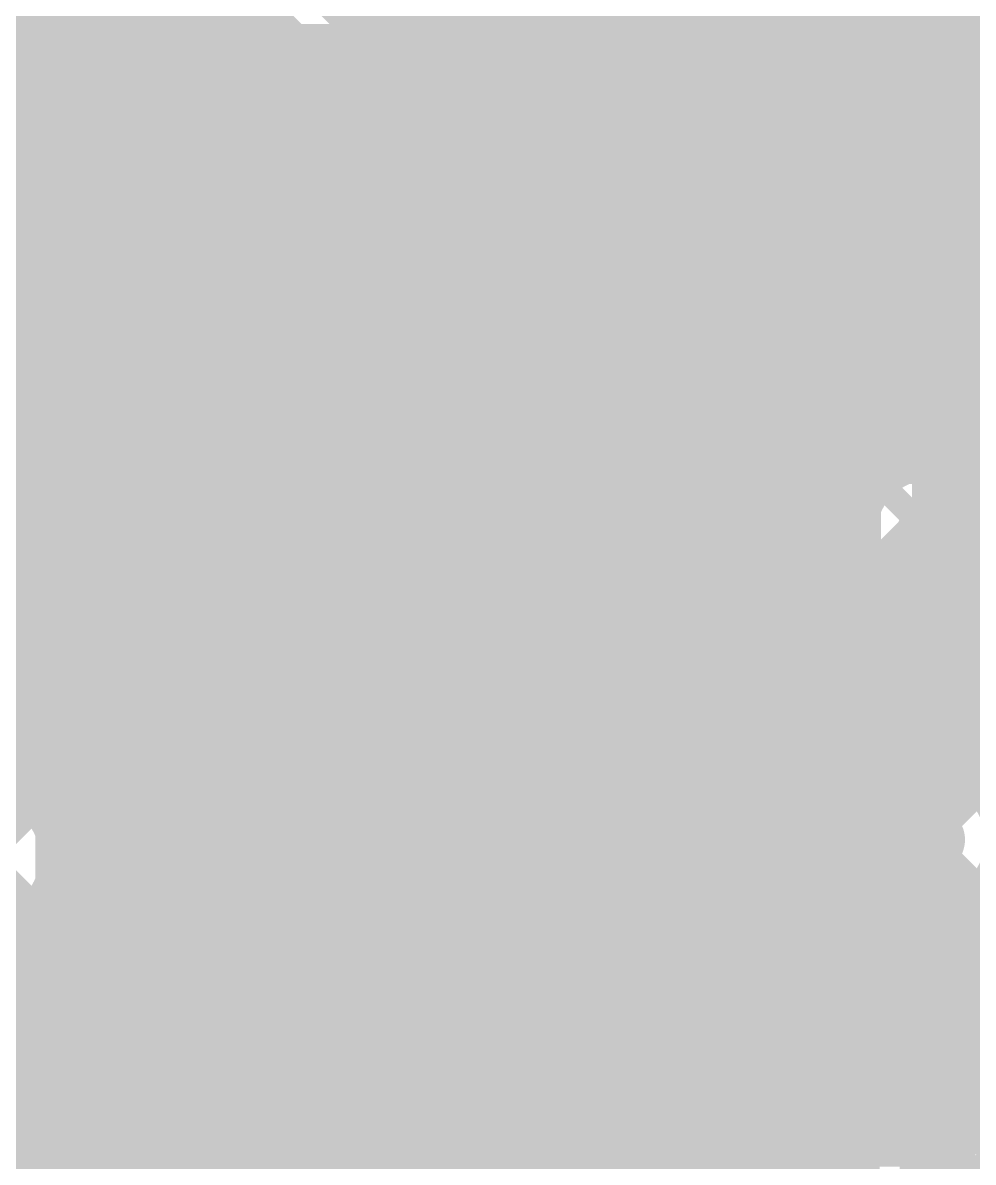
# Model space of a CAD drawing. Extents: x -1 to 119, y -42 to 51.
# Drawn here: x 76.58 to 86.29, y 11.36 to 23 of the extents above; entities that cross this region are included whole.
import ezdxf

# ---------------------------------------------------------------- set-up
doc = ezdxf.new("R2010")
doc.units = 0
doc.header["$MEASUREMENT"] = 0
doc.layers.get('0').update_dxf_attribs({"linetype": 'CONTINUOUS'})
for name, color, linetype in [('22-304-0_BOT', 7, 'CONTINUOUS'), ('22-304-0_DRD', 7, 'CONTINUOUS'), ('22-304-0_GND', 6, 'CONTINUOUS'), ('22-304-0_IN1', 4, 'CONTINUOUS'), ('22-304-0_SMB', 3, 'CONTINUOUS'), ('22-304-0_SMT', 5, 'CONTINUOUS'), ('22-304-0_SPT', 10, 'CONTINUOUS'), ('22-304-0_SST', 14, 'CONTINUOUS'), ('22-304-0_TOP', 9, 'CONTINUOUS'), ('THRUHOLE_TAP', 11, 'CONTINUOUS')]:
    doc.layers.add(name, color=color, linetype=linetype)

# ---------------------------------------------------------------- blocks, each defined once
blk = doc.blocks.new('ROUND_53')
at = {"const_width": 0.35052}
blk.add_lwpolyline([(-0.17526, 0, 1), (0.17526, 0, 1)], format="xyb", close=True, dxfattribs=at)
blk = doc.blocks.new('ROUND_60')
at = {"const_width": 0.35052}
blk.add_lwpolyline([(-0.17526, 0, 1), (0.17526, 0, 1)], format="xyb", close=True, dxfattribs=at)
blk = doc.blocks.new('ROUND_64')
at = {"const_width": 0.35052}
blk.add_lwpolyline([(-0.17526, 0, 1), (0.17526, 0, 1)], format="xyb", close=True, dxfattribs=at)
blk = doc.blocks.new('RECTANGLE_2')
blk.add_solid([(0.4826, 0.4064), (0.4826, -0.4064), (-0.4826, 0.4064), (-0.4826, -0.4064)])
blk = doc.blocks.new('RECTANGLE_3')
blk.add_solid([(0.63627, 0.51308), (0.63627, -0.51308), (-0.63627, 0.51308), (-0.63627, -0.51308)])
blk = doc.blocks.new('RECTANGLE_7')
blk.add_solid([(1.12522, 1.14935), (1.12522, -1.14935), (-1.12522, 1.14935), (-1.12522, -1.14935)])
blk = doc.blocks.new('RECTANGLE_9')
blk.add_solid([(0.6477, 1.30048), (0.6477, -1.30048), (-0.6477, 1.30048), (-0.6477, -1.30048)])
blk = doc.blocks.new('RECTANGLE_15')
blk.add_solid([(0.6985, 0.4445), (0.6985, -0.4445), (-0.6985, 0.4445), (-0.6985, -0.4445)])
blk = doc.blocks.new('OBLONG_36')
at = {"const_width": 0.65024}
blk.add_lwpolyline([(0, 0.50038), (0, -0.50038)], dxfattribs=at)
at = {"const_width": 0.32512}
for points in [[(-0.16256, 0.50038, 1), (0.16256, 0.50038, 1)], [(-0.16256, -0.50038, 1), (0.16256, -0.50038, 1)]]:
    blk.add_lwpolyline(points, format="xyb", close=True, dxfattribs=at)
blk = doc.blocks.new('RECTANGLE_50')
blk.add_solid([(0.3175, 0.4445), (0.3175, -0.4445), (-0.3175, 0.4445), (-0.3175, -0.4445)])
blk = doc.blocks.new('ROUND_87')
at = {"const_width": 0.10033}
blk.add_lwpolyline([(-0.050164, 0, 1), (0.050164, 0, 1)], format="xyb", close=True, dxfattribs=at)

msp = doc.modelspace()

# ---------------------------------------------------------------- linework, layer by layer
at = {"layer": '22-304-0_BOT'}
for points, const_width in [([(80.1116, 33.27146), (80.1116, 22.76856)], 0.254), ([(80.3402, 33.04286), (80.3402, 22.53996)], 0.254), ([(80.5688, 32.81426), (80.5688, 22.31136)], 0.254), ([(80.7974, 32.58566), (80.7974, 22.08276)], 0.254), ([(81.026, 32.35706), (81.026, 21.85416)], 0.254), ([(81.2546, 32.12846), (81.2546, 21.62556)], 0.254), ([(81.4832, 31.89986), (81.4832, 9.5377)], 0.254), ([(79.883, 31.6738), (79.883, 22.99716)], 0.254), ([(81.7118, 31.67126), (81.7118, 9.5377)], 0.254), ([(81.9404, 31.44266), (81.9404, 9.5377)], 0.254), ([(82.169, 31.21406), (82.169, 9.5377)], 0.254), ([(82.3976, 30.98546), (82.3976, 9.5377)], 0.254), ([(82.6262, 30.75686), (82.6262, 9.5377)], 0.254), ([(82.8548, 30.54858), (82.8548, 9.5377)], 0.254), ([(83.0834, 30.4546), (83.0834, 9.5377)], 0.254), ([(83.312, 30.4419), (83.312, 9.5377)], 0.254), ([(83.5406, 30.4419), (83.5406, 9.5377)], 0.254), ([(83.7692, 30.4419), (83.7692, 9.5377)], 0.254), ([(83.9978, 30.4419), (83.9978, 9.5377)], 0.254), ([(84.2264, 30.4419), (84.2264, 9.5377)], 0.254), ([(84.455, 30.4419), (84.455, 9.5377)], 0.254), ([(84.6836, 30.4419), (84.6836, 9.5377)], 0.254), ([(84.9122, 30.4419), (84.9122, 9.5377)], 0.254), ([(85.1408, 30.4419), (85.1408, 9.5377)], 0.254), ([(85.3694, 30.4419), (85.3694, 18.25752)], 0.254), ([(85.598, 30.4419), (85.598, 18.40992)], 0.254), ([(85.8266, 30.4419), (85.8266, 18.45818)], 0.254), ([(86.0552, 30.4419), (86.0552, 18.4277)], 0.254), ([(86.2838, 30.4419), (86.2838, 18.30578)], 0.254), ([(79.375, 20.193), (76.835, 22.6822), (76.835, 25.273), (73.63206, 28.48356), (71.7296, 28.48356)], 0.635), ([(76.5302, 27.9908), (76.5302, 21.2598)], 0.254), ([(76.7588, 27.7622), (76.7588, 21.0312)], 0.254), ([(76.9874, 27.5336), (76.9874, 20.8026)], 0.254), ([(77.216, 27.305), (77.216, 20.574)], 0.254), ([(77.4446, 27.0764), (77.4446, 20.3454)], 0.254), ([(77.6732, 26.8478), (77.6732, 20.1168)], 0.254), ([(77.9018, 26.6192), (77.9018, 19.8882)], 0.254), ([(78.1304, 26.3906), (78.1304, 19.6596)], 0.254), ([(78.359, 26.162), (78.359, 18.415)], 0.254), ([(74.549, 26.035), (74.93, 25.654), (74.93, 22.86), (78.232, 19.558), (78.232, 18.415)], 0.254), ([(78.5876, 25.9334), (78.5876, 18.415)], 0.254), ([(79.0702, 25.908), (79.0702, 23.80996), (81.34858, 21.53158)], 0.254), ([(78.613, 23.622), (81.026, 21.209)], 0.254), ([(78.8162, 23.4188), (78.8162, 18.415)], 0.254), ([(79.0448, 23.1902), (79.0448, 18.415)], 0.254), ([(79.248, 22.987), (74.93, 22.987)], 0.254), ([(79.2734, 22.9616), (79.2734, 18.415)], 0.254), ([(89.10066, 22.9616), (79.91856, 22.9616)], 0.254), ([(79.4766, 22.7584), (75.0316, 22.7584)], 0.254), ([(79.502, 22.733), (79.502, 18.415)], 0.254), ([(88.87206, 22.733), (80.14716, 22.733)], 0.254), ([(74.60996, 22.53234), (77.7748, 19.3675), (77.7748, 18.415)], 0.254), ([(79.7052, 22.5298), (75.2602, 22.5298)], 0.254), ([(79.7306, 22.5044), (79.7306, 18.415)], 0.254), ([(88.64346, 22.5044), (80.37576, 22.5044)], 0.254), ([(79.9338, 22.3012), (75.4888, 22.3012)], 0.254), ([(79.9592, 22.2758), (79.9592, 18.415)], 0.254), ([(88.41486, 22.2758), (80.60436, 22.2758)], 0.254), ([(80.1624, 22.0726), (75.7174, 22.0726)], 0.254), ([(80.1878, 22.0472), (80.1878, 18.415)], 0.254), ([(88.18626, 22.0472), (80.83296, 22.0472)], 0.254), ([(80.391, 21.844), (75.946, 21.844)], 0.254), ([(80.4164, 21.8186), (80.4164, 18.415)], 0.254), ([(87.95766, 21.8186), (81.06156, 21.8186)], 0.254), ([(80.6196, 21.6154), (76.1746, 21.6154)], 0.254), ([(80.645, 21.59), (80.645, 18.415)], 0.254), ([(87.72906, 21.59), (81.29016, 21.59)], 0.254), ([(80.8482, 21.3868), (76.4032, 21.3868)], 0.254), ([(80.8736, 21.3614), (80.8736, 18.415)], 0.254), ([(87.50046, 21.3614), (81.4578, 21.3614)], 0.254), ([(81.026, 21.209), (81.026, 18.415)], 0.254), ([(81.4832, 21.209), (81.4832, 18.415)], 0.254), ([(81.026, 21.1582), (76.6318, 21.1582)], 0.254), ([(87.27186, 21.1328), (81.4832, 21.1328)], 0.254), ([(81.026, 20.9296), (76.8604, 20.9296)], 0.254), ([(87.02802, 20.9042), (81.4832, 20.9042)], 0.254), ([(76.4667, 20.6756), (57.8358, 20.6756)], 0.254), ([(76.454, 20.6883), (76.454, 17.39392)], 0.254), ([(81.026, 20.701), (77.089, 20.701)], 0.254), ([(86.79688, 20.6756), (81.4832, 20.6756)], 0.254), ([(81.026, 20.4724), (77.3176, 20.4724)], 0.254), ([(76.6953, 20.447), (73.73112, 20.447)], 0.254), ([(76.6826, 20.4597), (76.6826, 17.24152)], 0.254), ([(86.70798, 20.447), (81.4832, 20.447)], 0.254), ([(81.026, 20.2438), (77.5462, 20.2438)], 0.254), ([(76.9239, 20.2184), (73.89876, 20.2184)], 0.254), ([(76.9112, 20.2311), (76.9112, 10.0203)], 0.254), ([(86.7029, 20.2184), (81.4832, 20.2184)], 0.254), ([(81.026, 20.0152), (77.7748, 20.0152)], 0.254), ([(77.1525, 19.9898), (73.95718, 19.9898)], 0.254), ([(77.1398, 20.0025), (77.1398, 10.0203)], 0.254), ([(86.78164, 19.9898), (81.4832, 19.9898)], 0.254), ([(77.3684, 19.7739), (77.3684, 10.0203)], 0.254), ([(81.026, 19.7866), (78.0034, 19.7866)], 0.254), ([(77.3811, 19.7612), (73.93432, 19.7612)], 0.254), ([(86.98738, 19.7612), (81.4832, 19.7612)], 0.254), ([(77.597, 19.5453), (77.597, 10.0203)], 0.254), ([(81.026, 19.558), (78.232, 19.558)], 0.254), ([(77.6097, 19.5326), (73.82256, 19.5326)], 0.254), ([(116.967, 19.5326), (81.4832, 19.5326)], 0.254), ([(81.026, 19.3294), (78.232, 19.3294)], 0.254), ([(77.7748, 19.304), (73.5203, 19.304)], 0.254), ([(116.967, 19.304), (81.4832, 19.304)], 0.254), ([(77.7748, 19.0754), (72.3392, 19.0754)], 0.254), ([(81.026, 19.1008), (78.232, 19.1008)], 0.254), ([(116.967, 19.0754), (81.4832, 19.0754)], 0.254), ([(77.7748, 18.8468), (72.5678, 18.8468)], 0.254), ([(81.026, 18.8722), (78.232, 18.8722)], 0.254), ([(116.967, 18.8468), (81.4832, 18.8468)], 0.254), ([(77.7748, 18.6182), (72.7964, 18.6182)], 0.254), ([(81.026, 18.6436), (78.232, 18.6436)], 0.254), ([(116.967, 18.6182), (81.4832, 18.6182)], 0.254), ([(77.7748, 18.3896), (73.025, 18.3896)], 0.254), ([(81.026, 18.415), (78.232, 18.415)], 0.254), ([(85.54974, 18.3896), (81.4832, 18.3896)], 0.254), ([(116.967, 18.3896), (86.15172, 18.3896)], 0.254), ([(77.851, 18.161), (73.2536, 18.161)], 0.254), ([(77.8256, 18.20418), (77.8256, 10.0203)], 0.254), ([(85.28812, 18.161), (81.40446, 18.161)], 0.254), ([(85.18906, 17.9324), (73.4822, 17.9324)], 0.254), ([(76.835, 8.89), (85.598, 8.89), (86.233, 9.525), (86.233, 10.16), (85.852, 10.541), (85.852, 14.6558), (85.852, 17.78)], 0.635), ([(78.0542, 17.99336), (78.0542, 9.5377)], 0.254), ([(81.026, 17.9578), (78.232, 17.9578)], 0.254), ([(78.2828, 17.9578), (78.2828, 9.5377)], 0.254), ([(78.5114, 17.9578), (78.5114, 9.5377)], 0.254), ([(78.74, 17.9578), (78.74, 9.5377)], 0.254), ([(78.9686, 17.9578), (78.9686, 9.5377)], 0.254), ([(79.1972, 17.9578), (79.1972, 9.5377)], 0.254), ([(79.4258, 17.9578), (79.4258, 9.5377)], 0.254), ([(79.6544, 17.9578), (79.6544, 9.5377)], 0.254), ([(79.883, 17.9578), (79.883, 9.5377)], 0.254), ([(80.1116, 17.9578), (80.1116, 9.5377)], 0.254), ([(80.3402, 17.9578), (80.3402, 9.5377)], 0.254), ([(80.5688, 17.9578), (80.5688, 9.5377)], 0.254), ([(80.7974, 17.9578), (80.7974, 9.5377)], 0.254), ([(81.026, 17.9578), (81.026, 9.5377)], 0.254), ([(81.2546, 18.01876), (81.2546, 9.5377)], 0.254), ([(85.852, 14.6558), (85.852, 17.78)], 0.635), ([(85.17636, 17.7038), (73.7108, 17.7038)], 0.254), ([(85.2043, 17.57172), (85.2043, 14.86154)], 0.254), ([(85.2043, 17.57172), (85.2043, 14.86154)], 0.254), ([(85.2043, 17.4752), (73.83018, 17.4752)], 0.254), ([(85.2043, 17.2466), (76.67752, 17.2466)], 0.254), ([(85.2043, 17.018), (76.82992, 17.018)], 0.254), ([(85.2043, 16.7894), (76.87818, 16.7894)], 0.254), ([(85.2043, 16.5608), (76.8477, 16.5608)], 0.254), ([(76.6826, 16.28394), (76.6826, 14.95552)], 0.254), ([(85.2043, 16.3322), (76.72578, 16.3322)], 0.254), ([(76.51242, 16.15948), (74.5617, 14.20876)], 0.254), ([(85.2043, 16.1036), (76.454, 16.1036)], 0.254), ([(76.454, 16.10106), (76.454, 15.10792)], 0.254), ([(85.2043, 15.875), (76.2254, 15.875)], 0.254), ([(85.2043, 15.6464), (75.9968, 15.6464)], 0.254), ([(85.2043, 15.4178), (75.7682, 15.4178)], 0.254), ([(85.2043, 15.1892), (75.5396, 15.1892)], 0.254), ([(85.2043, 14.9606), (76.67752, 14.9606)], 0.254), ([(85.17636, 14.732), (76.82992, 14.732)], 0.254), ([(85.18906, 14.5034), (76.87818, 14.5034)], 0.254), ([(85.2043, 14.44752), (85.2043, 10.541)], 0.254), ([(85.2043, 14.2748), (76.8477, 14.2748)], 0.254), ([(76.6826, 13.99794), (76.6826, 10.0203)], 0.254), ([(85.2043, 14.0462), (76.72578, 14.0462)], 0.254), ([(76.51242, 13.87348), (75.48372, 12.84478)], 0.254), ([(85.2043, 13.8176), (76.454, 13.8176)], 0.254), ([(76.454, 13.81506), (76.454, 10.0203)], 0.254), ([(85.2043, 13.589), (76.2254, 13.589)], 0.254), ([(85.2043, 13.3604), (75.9968, 13.3604)], 0.254), ([(85.2043, 13.1318), (75.7682, 13.1318)], 0.254), ([(85.2043, 12.9032), (75.5396, 12.9032)], 0.254), ([(85.2043, 12.6746), (75.48372, 12.6746)], 0.254), ([(85.2043, 12.446), (75.48372, 12.446)], 0.254), ([(85.2043, 12.2174), (75.48372, 12.2174)], 0.254), ([(85.2043, 11.9888), (75.48372, 11.9888)], 0.254), ([(85.2043, 11.7602), (75.48372, 11.7602)], 0.254), ([(85.2043, 11.5316), (75.48372, 11.5316)], 0.254), ([(85.2043, 11.303), (75.48372, 11.303)], 0.254)]:
    msp.add_lwpolyline(points, dxfattribs=dict(at, const_width=const_width))
at = {"layer": '22-304-0_BOT', "const_width": 0.254}
for points in [[(81.4832, 21.209, 0.1989124), (81.34929, 21.53229)], [(77.7748, 18.415, 0.4142136), (78.232, 17.9578)], [(81.026, 17.9578, 0.4142136), (81.4832, 18.415)], [(85.852, 18.46072, 0.4142136), (85.17128, 17.78)], [(86.53272, 17.78, 0.4142136), (85.852, 18.46072)], [(85.17128, 17.78, 0.0779388), (85.20396, 17.57161)], [(76.88072, 16.764, 0.4142136), (76.2, 17.44472)], [(76.51242, 16.15948, 0.2804741), (76.88072, 16.764)], [(76.88072, 14.478, 0.4142136), (76.2, 15.15872)], [(85.2043, 14.86154, 0.0770437), (85.17241, 14.6558)], [(85.17128, 14.6558, 0.0779388), (85.20396, 14.44741)], [(76.51242, 13.87348, 0.2804741), (76.88072, 14.478)]]:
    msp.add_lwpolyline(points, format="xyb", dxfattribs=at)
at = {"layer": '22-304-0_DRD', "const_width": 0.254}
for points in [[(77.851, 22.606), (77.851, 21.336)], [(79.121, 22.606), (77.851, 22.606)], [(79.121, 22.606), (77.851, 21.336)], [(79.121, 21.336), (77.851, 22.606)], [(78.867, 22.606), (78.867, 21.336)], [(80.137, 22.606), (78.867, 22.606)], [(80.137, 22.606), (78.867, 21.336)], [(80.137, 21.336), (78.867, 22.606)], [(79.121, 21.336), (79.121, 22.606)], [(80.137, 21.336), (80.137, 22.606)], [(77.851, 21.463), (77.851, 20.193)], [(79.121, 21.463), (77.851, 21.463)], [(79.121, 21.463), (77.851, 20.193)], [(79.121, 20.193), (77.851, 21.463)], [(79.121, 20.193), (79.121, 21.463)], [(79.756, 21.463), (79.756, 20.193)], [(81.026, 21.463), (79.756, 21.463)], [(81.026, 21.463), (79.756, 20.193)], [(81.026, 20.193), (79.756, 21.463)], [(81.026, 20.193), (81.026, 21.463)], [(77.851, 21.336), (79.121, 21.336)], [(78.867, 21.336), (80.137, 21.336)], [(78.74, 20.828), (78.74, 19.558)], [(80.01, 20.828), (78.74, 20.828)], [(80.01, 20.828), (78.74, 19.558)], [(80.01, 19.558), (78.74, 20.828)], [(78.74, 20.828), (78.74, 19.558)], [(80.01, 20.828), (78.74, 20.828)], [(80.01, 20.828), (78.74, 19.558)], [(80.01, 19.558), (78.74, 20.828)], [(78.74, 20.828), (78.74, 19.558)], [(80.01, 20.828), (78.74, 20.828)], [(80.01, 20.828), (78.74, 19.558)], [(80.01, 19.558), (78.74, 20.828)], [(78.74, 20.828), (78.74, 19.558)], [(80.01, 20.828), (78.74, 20.828)], [(80.01, 20.828), (78.74, 19.558)], [(80.01, 19.558), (78.74, 20.828)], [(78.74, 20.828), (78.74, 19.558)], [(80.01, 20.828), (78.74, 20.828)], [(80.01, 20.828), (78.74, 19.558)], [(80.01, 19.558), (78.74, 20.828)], [(80.01, 19.558), (80.01, 20.828)], [(80.01, 19.558), (80.01, 20.828)], [(80.01, 19.558), (80.01, 20.828)], [(80.01, 19.558), (80.01, 20.828)], [(80.01, 19.558), (80.01, 20.828)], [(77.851, 20.193), (79.121, 20.193)], [(77.851, 20.193), (77.851, 18.923)], [(79.121, 20.193), (77.851, 20.193)], [(79.121, 20.193), (77.851, 18.923)], [(79.121, 18.923), (77.851, 20.193)], [(79.121, 18.923), (79.121, 20.193)], [(79.756, 20.193), (81.026, 20.193)], [(78.74, 19.558), (80.01, 19.558)], [(78.74, 19.558), (80.01, 19.558)], [(78.74, 19.558), (80.01, 19.558)], [(78.74, 19.558), (80.01, 19.558)], [(78.74, 19.558), (80.01, 19.558)], [(77.851, 18.923), (79.121, 18.923)], [(85.217, 18.415), (85.217, 17.145)], [(86.487, 18.415), (85.217, 18.415)], [(86.487, 18.415), (85.217, 17.145)], [(86.487, 17.145), (85.217, 18.415)], [(85.217, 18.415), (85.217, 17.145)], [(86.487, 18.415), (85.217, 18.415)], [(86.487, 18.415), (85.217, 17.145)], [(86.487, 17.145), (85.217, 18.415)], [(76.835, 17.399), (75.565, 17.399)], [(76.835, 17.399), (75.565, 16.129)], [(76.835, 16.129), (75.565, 17.399)], [(76.835, 16.129), (76.835, 17.399)], [(85.217, 17.145), (86.487, 17.145)], [(85.217, 17.145), (86.487, 17.145)], [(75.565, 16.129), (76.835, 16.129)], [(85.217, 15.2908), (85.217, 14.0208)], [(86.487, 15.2908), (85.217, 15.2908)], [(86.487, 15.2908), (85.217, 14.0208)], [(86.487, 14.0208), (85.217, 15.2908)], [(76.835, 15.113), (75.565, 15.113)], [(76.835, 15.113), (75.565, 13.843)], [(76.835, 13.843), (75.565, 15.113)], [(76.835, 13.843), (76.835, 15.113)], [(85.217, 14.0208), (86.487, 14.0208)], [(75.565, 13.843), (76.835, 13.843)], [(86.1822, 12.3952), (86.1822, 11.1252)], [(87.4522, 12.3952), (86.1822, 12.3952)], [(87.4522, 12.3952), (86.1822, 11.1252)], [(87.4522, 11.1252), (86.1822, 12.3952)]]:
    msp.add_lwpolyline(points, dxfattribs=at)
at = {"layer": '22-304-0_IN1'}
for points, const_width in [([(110.236, 39.243), (110.871, 38.608), (110.871, 34.29), (106.553, 29.972), (100.076, 29.972), (99.441, 30.607), (85.979, 30.607), (74.168, 18.796), (66.802, 18.796), (65.278, 20.32), (56.261, 20.32), (55.372, 19.431), (54.356, 19.431), (53.467, 20.32), (34.798, 20.32), (31.75, 17.272), (23.114, 17.272), (20.447, 19.939)], 0.2032), ([(78.8416, 22.86), (76.708, 20.72386)], 0.254), ([(91.52382, 22.86), (78.8416, 22.86)], 0.254), ([(78.994, 22.86), (78.994, 11.684)], 0.254), ([(79.2226, 22.86), (79.2226, 11.684)], 0.254), ([(79.4512, 22.86), (79.4512, 11.684)], 0.254), ([(79.6798, 22.86), (79.6798, 11.684)], 0.254), ([(79.9084, 22.86), (79.9084, 11.684)], 0.254), ([(80.137, 22.86), (80.137, 11.684)], 0.254), ([(80.3656, 22.86), (80.3656, 11.684)], 0.254), ([(80.5942, 22.86), (80.5942, 11.684)], 0.254), ([(80.8228, 22.86), (80.8228, 11.684)], 0.254), ([(81.0514, 22.86), (81.0514, 11.684)], 0.254), ([(81.28, 22.86), (81.28, 11.684)], 0.254), ([(81.5086, 22.86), (81.5086, 11.684)], 0.254), ([(81.7372, 22.86), (81.7372, 11.684)], 0.254), ([(81.9658, 22.86), (81.9658, 11.684)], 0.254), ([(82.1944, 22.86), (82.1944, 11.684)], 0.254), ([(82.423, 22.86), (82.423, 11.684)], 0.254), ([(82.6516, 22.86), (82.6516, 11.684)], 0.254), ([(82.8802, 22.86), (82.8802, 11.684)], 0.254), ([(83.1088, 22.86), (83.1088, 11.684)], 0.254), ([(83.3374, 22.86), (83.3374, 11.684)], 0.254), ([(83.566, 22.86), (83.566, 11.684)], 0.254), ([(83.7946, 22.86), (83.7946, 11.684)], 0.254), ([(84.0232, 22.86), (84.0232, 11.684)], 0.254), ([(84.2518, 22.86), (84.2518, 11.684)], 0.254), ([(84.4804, 22.86), (84.4804, 11.684)], 0.254), ([(84.709, 22.86), (84.709, 11.684)], 0.254), ([(84.9376, 22.86), (84.9376, 11.684)], 0.254), ([(85.1662, 22.86), (85.1662, 11.684)], 0.254), ([(85.3948, 22.86), (85.3948, 18.28292)], 0.254), ([(85.6234, 22.86), (85.6234, 18.42008)], 0.254), ([(85.852, 22.86), (85.852, 18.46072)], 0.254), ([(86.0806, 22.86), (86.0806, 18.42008)], 0.254), ([(86.3092, 22.86), (86.3092, 18.28292)], 0.254), ([(78.7654, 22.78126), (78.7654, 11.684)], 0.254), ([(91.6559, 22.6568), (78.6384, 22.6568)], 0.254), ([(78.5368, 22.55266), (78.5368, 11.684)], 0.254), ([(91.88958, 22.4282), (78.4098, 22.4282)], 0.254), ([(78.3082, 22.32406), (78.3082, 11.684)], 0.254), ([(92.34424, 22.1996), (78.1812, 22.1996)], 0.254), ([(78.0796, 22.09546), (78.0796, 11.684)], 0.254), ([(103.124, 21.971), (77.9526, 21.971)], 0.254), ([(77.851, 21.86686), (77.851, 11.684)], 0.254), ([(77.6224, 21.63826), (77.6224, 11.684)], 0.254), ([(103.124, 21.7424), (77.724, 21.7424)], 0.254), ([(77.3938, 21.40966), (77.3938, 11.684)], 0.254), ([(103.124, 21.5138), (77.4954, 21.5138)], 0.254), ([(103.124, 21.2852), (77.2668, 21.2852)], 0.254), ([(77.1652, 21.18106), (77.1652, 11.684)], 0.254), ([(103.124, 21.0566), (77.0382, 21.0566)], 0.254), ([(76.9366, 20.95246), (76.9366, 11.684)], 0.254), ([(86.92388, 20.828), (76.8096, 20.828)], 0.254), ([(76.708, 20.72386), (76.708, 17.21612)], 0.254), ([(86.75624, 20.5994), (76.708, 20.5994)], 0.254), ([(86.69782, 20.3708), (76.708, 20.3708)], 0.254), ([(86.71814, 20.1422), (76.708, 20.1422)], 0.254), ([(86.8299, 19.9136), (76.708, 19.9136)], 0.254), ([(87.13216, 19.685), (76.708, 19.685)], 0.254), ([(97.70872, 19.4564), (76.708, 19.4564)], 0.254), ([(97.43948, 19.2278), (76.708, 19.2278)], 0.254), ([(97.27184, 18.9992), (76.708, 18.9992)], 0.254), ([(97.1677, 18.7706), (76.708, 18.7706)], 0.254), ([(97.11182, 18.542), (76.708, 18.542)], 0.254), ([(85.43036, 18.3134), (76.708, 18.3134)], 0.254), ([(88.88476, 18.3134), (86.27364, 18.3134)], 0.254), ([(85.24494, 18.0848), (76.708, 18.0848)], 0.254), ([(85.17636, 17.8562), (76.708, 17.8562)], 0.254), ([(85.18906, 17.6276), (76.708, 17.6276)], 0.254), ([(85.28812, 17.399), (76.708, 17.399)], 0.254), ([(85.3948, 17.27708), (85.3948, 15.15872)], 0.254), ([(86.3092, 17.27708), (86.3092, 15.15872)], 0.254), ([(85.54974, 17.1704), (76.74356, 17.1704)], 0.254), ([(85.6234, 17.13992), (85.6234, 15.29588)], 0.254), ([(85.852, 17.09928), (85.852, 15.33652)], 0.254), ([(86.0806, 17.13992), (86.0806, 15.29588)], 0.254), ([(89.00414, 17.1704), (86.15172, 17.1704)], 0.254), ([(95.1865, 16.9418), (76.85532, 16.9418)], 0.254), ([(94.92488, 16.7132), (76.87818, 16.7132)], 0.254), ([(94.76486, 16.4846), (76.81976, 16.4846)], 0.254), ([(76.708, 16.31188), (76.708, 14.93012)], 0.254), ([(94.66326, 16.256), (76.708, 16.256)], 0.254), ([(94.60738, 16.0274), (76.708, 16.0274)], 0.254), ([(94.59468, 15.7988), (76.708, 15.7988)], 0.254), ([(94.62008, 15.5702), (76.708, 15.5702)], 0.254), ([(94.68866, 15.3416), (76.708, 15.3416)], 0.254), ([(85.34908, 15.113), (76.708, 15.113)], 0.254), ([(94.80804, 15.113), (86.35492, 15.113)], 0.254), ([(85.21192, 14.8844), (76.74356, 14.8844)], 0.254), ([(85.17128, 14.6558), (76.85532, 14.6558)], 0.254), ([(85.21192, 14.4272), (76.87818, 14.4272)], 0.254), ([(85.34908, 14.1986), (76.81976, 14.1986)], 0.254), ([(97.41408, 14.1986), (86.35492, 14.1986)], 0.254), ([(85.3948, 14.15288), (85.3948, 11.684)], 0.254), ([(86.3092, 14.15288), (86.3092, 12.21232)], 0.254), ([(76.708, 14.02588), (76.708, 11.684)], 0.254), ([(97.2566, 13.97), (76.708, 13.97)], 0.254), ([(85.6234, 14.01572), (85.6234, 11.684)], 0.254), ([(85.852, 13.97508), (85.852, 11.684)], 0.254), ([(86.0806, 14.01572), (86.0806, 11.684)], 0.254), ([(97.15754, 13.7414), (76.708, 13.7414)], 0.254), ([(97.10674, 13.5128), (76.708, 13.5128)], 0.254), ([(97.09658, 13.2842), (76.708, 13.2842)], 0.254), ([(97.12452, 13.0556), (76.708, 13.0556)], 0.254), ([(97.19564, 12.827), (76.708, 12.827)], 0.254), ([(97.31756, 12.5984), (76.708, 12.5984)], 0.254), ([(86.51494, 12.3698), (76.708, 12.3698)], 0.254), ([(86.25332, 12.1412), (76.708, 12.1412)], 0.254), ([(86.15426, 11.9126), (76.708, 11.9126)], 0.254), ([(86.14156, 11.684), (76.708, 11.684)], 0.254)]:
    msp.add_lwpolyline(points, dxfattribs=dict(at, const_width=const_width))
at = {"layer": '22-304-0_IN1', "const_width": 0.254}
for points in [[(76.708, 23.3172, 0.4142136), (76.2508, 22.86)], [(85.852, 18.46072, 0.4142136), (85.17128, 17.78)], [(86.53272, 17.78, 0.4142136), (85.852, 18.46072)], [(85.17128, 17.78, 0.4142136), (85.852, 17.09928)], [(85.852, 17.09928, 0.4142136), (86.53272, 17.78)], [(76.88072, 16.764, 0.1838455), (76.7085, 17.21656)], [(76.708, 16.31188, 0.183846), (76.88006, 16.764)], [(85.852, 15.33652, 0.4142136), (85.17128, 14.6558)], [(86.53272, 14.6558, 0.4142136), (85.852, 15.33652)], [(76.88072, 14.478, 0.1838455), (76.7085, 14.93056)], [(85.17128, 14.6558, 0.4142136), (85.852, 13.97508)], [(85.852, 13.97508, 0.4142136), (86.53272, 14.6558)], [(76.708, 14.02588, 0.183846), (76.88006, 14.478)], [(86.8172, 12.44092, 0.4142136), (86.13648, 11.7602)], [(86.13648, 11.7602, 0.0280844), (86.14077, 11.68391)], [(76.2508, 11.684, 0.4142136), (76.708, 11.2268)]]:
    msp.add_lwpolyline(points, format="xyb", dxfattribs=at)
at = {"layer": '22-304-0_SMB', "const_width": 1.99898}
msp.add_lwpolyline([(79.629, 19.812), (79.629, 20.701), (76.708, 23.622), (76.708, 25.908), (74.041, 28.575), (69.215, 28.575)], dxfattribs=at)
at = {"layer": '22-304-0_SST', "const_width": 0.1524}
for points in [[(83.15452, 29.03474), (82.8548, 29.03474), (82.8548, 23.03526), (83.15452, 23.03526)], [(85.75548, 29.03474), (86.0552, 29.03474), (86.0552, 23.03526), (85.75548, 23.03526)], [(82.1055, 22.6695), (82.1055, 25.5905), (80.4672, 25.5905), (80.4672, 22.6695), (82.1055, 22.6695)], [(77.47, 19.812), (76.2, 19.812), (75.946, 20.066), (75.946, 23.368), (77.724, 23.368), (77.724, 20.066), (77.47, 19.812)], [(78.03896, 22.48662), (78.03896, 22.13102), (78.37678, 22.01418), (78.71714, 22.01418), (79.05496, 22.13102), (79.05496, 22.48662)], [(78.03896, 22.4282), (79.05496, 22.4282)], [(80.87106, 21.8313), (80.70342, 21.89226), (80.70342, 22.24786), (80.87106, 22.30628), (81.54924, 22.30628), (81.71942, 22.24786), (81.71942, 21.89226), (81.54924, 21.8313)], [(90.17, 19.177), (90.17, 21.844), (85.09, 21.844), (85.09, 18.796), (90.17, 18.796), (90.17, 19.177)], [(78.03896, 21.2344), (78.03896, 21.64842), (79.05496, 21.64842)], [(80.87106, 21.46808), (80.70342, 21.40966), (80.70342, 21.05406), (80.87106, 20.9931), (81.21142, 20.9931), (81.37906, 21.11248), (81.37906, 21.46808), (81.71942, 21.46808), (81.71942, 20.9931)], [(77.724, 21.336), (75.946, 21.336)], [(83.7692, 20.70608), (83.60156, 20.76704), (83.60156, 21.12264), (83.7692, 21.18106), (84.44738, 21.18106), (84.61756, 21.12264), (84.61756, 20.76704), (84.44738, 20.70608)], [(78.03896, 20.51558), (78.03896, 20.7518)], [(78.03896, 20.63242), (79.05496, 20.63242), (78.88478, 20.7518)], [(80.70342, 20.27428), (80.70342, 20.5105)], [(80.70342, 20.39366), (81.71942, 20.39366), (81.54924, 20.5105)], [(83.7692, 20.34286), (83.60156, 20.28444), (83.60156, 19.92884), (83.7692, 19.86788), (84.10956, 19.86788), (84.2772, 19.98726), (84.2772, 20.34286), (84.61756, 20.34286), (84.61756, 19.86788)], [(83.93938, 19.02968), (83.93938, 19.50466), (84.61756, 19.26844), (84.61756, 19.14906), (83.60156, 19.14906)], [(79.31912, 18.25244), (78.47076, 18.25244), (78.30312, 18.31086), (78.30312, 18.66646), (78.47076, 18.72488), (79.31912, 18.72488)], [(89.0905, 18.6055), (86.1695, 18.6055), (86.1695, 16.9672), (89.0905, 16.9672), (89.0905, 18.6055)], [(78.64094, 17.41424), (78.64094, 17.88668), (79.31912, 17.65046), (79.31912, 17.53108), (78.30312, 17.53108)], [(72.644, 13.97), (72.644, 17.018), (78.232, 17.018), (78.232, 13.208), (73.406, 13.208), (72.644, 13.97)], [(81.3054, 16.81734), (81.3054, 16.46174), (81.47558, 16.34236), (81.64576, 16.34236), (81.8134, 16.46174), (81.8134, 16.81734), (80.7974, 16.81734)], [(82.61096, 16.89862), (82.61096, 16.54302), (82.94878, 16.42618), (83.28914, 16.42618), (83.62696, 16.54302), (83.62696, 16.89862)], [(82.61096, 16.8402), (83.62696, 16.8402)], [(79.43342, 16.71828), (79.43342, 16.36268), (79.60106, 16.2433), (79.77124, 16.2433), (79.94142, 16.36268), (79.94142, 16.71828), (78.92542, 16.71828)], [(81.3054, 16.52016), (80.7974, 16.34236)], [(79.43342, 16.4211), (78.92542, 16.2433)], [(82.61096, 15.6464), (82.61096, 16.06042), (83.62696, 16.06042)], [(84.85632, 16.09344), (84.85632, 15.73784), (85.19414, 15.61846), (85.5345, 15.61846), (85.87232, 15.73784), (85.87232, 16.09344)], [(84.85632, 16.03248), (85.87232, 16.03248)], [(81.3054, 15.92072), (81.3054, 15.56512), (81.13776, 15.50416), (80.96758, 15.50416), (80.7974, 15.56512), (80.7974, 15.92072), (80.96758, 15.97914), (81.13776, 15.97914), (81.8134, 15.74292)], [(78.92542, 15.52448), (78.92542, 15.7607)], [(78.92542, 15.64386), (79.94142, 15.64386), (79.77124, 15.7607)], [(78.92542, 14.68628), (78.92542, 15.16126), (79.60106, 14.68628), (79.77124, 14.68628), (79.94142, 14.7447), (79.94142, 15.1003), (79.77124, 15.16126)], [(82.78114, 15.28318), (82.61096, 15.1638), (82.61096, 14.92758), (82.78114, 14.8082), (82.94878, 14.8082), (83.28914, 15.04442), (83.62696, 14.8082), (83.62696, 15.28318)], [(85.0265, 15.25524), (84.85632, 15.13586), (84.85632, 14.89964), (85.0265, 14.78026), (85.19414, 14.78026), (85.5345, 15.01648), (85.87232, 14.78026), (85.87232, 15.25524)], [(80.7974, 15.02156), (81.8134, 14.66596), (81.8134, 15.14094)], [(83.82, 10.922), (82.55, 10.922), (82.296, 11.176), (82.296, 14.478), (84.074, 14.478), (84.074, 11.176), (83.82, 10.922)], [(86.106, 14.224), (86.106, 14.351), (84.455, 14.351), (84.074, 13.97), (84.074, 11.049), (86.106, 11.049), (86.106, 14.224)], [(80.2005, 11.2395), (80.2005, 14.1605), (78.5622, 14.1605), (78.5622, 11.2395), (80.2005, 11.2395)], [(80.4545, 14.1605), (80.4545, 11.2395), (82.0928, 11.2395), (82.0928, 14.1605), (80.4545, 14.1605)], [(84.074, 12.446), (82.296, 12.446)]]:
    msp.add_lwpolyline(points, dxfattribs=at)
at = {"layer": '22-304-0_TOP'}
for points, const_width in [([(81.28, 26.5938), (81.2038, 26.5938), (78.994, 24.384), (78.994, 24.003), (77.597, 22.606), (76.835, 22.606)], 0.381), ([(81.28, 24.8412), (80.9752, 24.8412), (80.264, 24.13), (80.264, 22.733), (81.28, 21.717), (81.28, 19.685), (80.645, 19.05)], 0.635), ([(88.265, 23.5839), (84.455, 23.5839)], 1.27), ([(77.978, 22.225), (77.978, 19.177)], 0.254), ([(79.883, 22.225), (77.978, 22.225)], 0.254), ([(78.2066, 22.225), (78.2066, 19.177)], 0.254), ([(78.4352, 22.225), (78.4352, 19.177)], 0.254), ([(78.6638, 22.225), (78.6638, 19.177)], 0.254), ([(78.8924, 22.225), (78.8924, 19.8247)], 0.254), ([(79.121, 22.225), (79.121, 19.8247)], 0.254), ([(79.3496, 22.225), (79.3496, 19.8247)], 0.254), ([(79.5782, 22.225), (79.5782, 19.8247)], 0.254), ([(79.8068, 22.225), (79.8068, 19.8247)], 0.254), ([(79.883, 22.225), (80.518, 21.59), (80.518, 20.066), (79.883, 20.066), (79.883, 19.8247)], 0.254), ([(79.9592, 22.1488), (77.978, 22.1488)], 0.254), ([(80.0354, 22.0726), (80.0354, 20.066)], 0.254), ([(80.1878, 21.9202), (77.978, 21.9202)], 0.254), ([(84.201, 21.971), (78.359, 21.971), (78.359, 16.002)], 0.254), ([(78.4606, 21.971), (78.4606, 16.002)], 0.254), ([(78.6892, 21.971), (78.6892, 16.002)], 0.254), ([(78.9178, 21.971), (78.9178, 16.002)], 0.254), ([(79.1464, 21.971), (79.1464, 16.002)], 0.254), ([(79.375, 21.971), (79.375, 16.002)], 0.254), ([(79.6036, 21.971), (79.6036, 16.002)], 0.254), ([(79.8322, 21.971), (79.8322, 16.002)], 0.254), ([(80.0608, 21.971), (80.0608, 16.002)], 0.254), ([(80.2894, 21.971), (80.2894, 16.002)], 0.254), ([(80.518, 21.971), (80.518, 16.002)], 0.254), ([(80.7466, 21.971), (80.7466, 16.002)], 0.254), ([(80.9752, 21.971), (80.9752, 16.002)], 0.254), ([(81.2038, 21.971), (81.2038, 16.002)], 0.254), ([(81.4324, 21.971), (81.4324, 16.002)], 0.254), ([(81.661, 21.971), (81.661, 16.002)], 0.254), ([(81.8896, 21.971), (81.8896, 16.002)], 0.254), ([(82.1182, 21.971), (82.1182, 16.002)], 0.254), ([(82.3468, 21.971), (82.3468, 16.002)], 0.254), ([(82.5754, 21.971), (82.5754, 16.002)], 0.254), ([(82.804, 21.971), (82.804, 16.002)], 0.254), ([(83.0326, 21.971), (83.0326, 16.002)], 0.254), ([(83.2612, 21.971), (83.2612, 16.002)], 0.254), ([(83.4898, 21.971), (83.4898, 16.002)], 0.254), ([(83.7184, 21.971), (83.7184, 16.002)], 0.254), ([(83.947, 21.971), (83.947, 16.002)], 0.254), ([(84.1756, 21.971), (84.1756, 16.002)], 0.254), ([(84.201, 21.971), (84.201, 16.002)], 0.254), ([(84.201, 21.8186), (78.359, 21.8186)], 0.254), ([(80.264, 21.844), (80.264, 20.066)], 0.254), ([(80.4164, 21.6916), (77.978, 21.6916)], 0.254), ([(84.201, 21.59), (78.359, 21.59)], 0.254), ([(80.4926, 21.6154), (80.4926, 20.066)], 0.254), ([(80.518, 21.463), (77.978, 21.463)], 0.254), ([(84.201, 21.3614), (78.359, 21.3614)], 0.254), ([(80.518, 21.2344), (77.978, 21.2344)], 0.254), ([(84.201, 21.1328), (78.359, 21.1328)], 0.254), ([(80.518, 21.0058), (77.978, 21.0058)], 0.254), ([(75.184, 20.828), (75.438, 20.574), (76.835, 20.574)], 0.381), ([(84.201, 20.9042), (78.359, 20.9042)], 0.254), ([(80.518, 20.7772), (77.978, 20.7772)], 0.254), ([(84.201, 20.6756), (78.359, 20.6756)], 0.254), ([(80.518, 20.5486), (77.978, 20.5486)], 0.254), ([(86.9188, 17.78), (85.852, 17.78), (85.979, 17.907), (85.979, 20.32)], 0.635), ([(85.979, 20.32), (87.376, 20.32)], 0.635), ([(84.201, 20.447), (78.359, 20.447)], 0.254), ([(79.375, 19.05), (79.375, 20.193)], 0.635), ([(79.375, 19.05), (79.375, 20.193)], 0.635), ([(79.375, 19.05), (79.375, 20.193)], 0.635), ([(79.375, 19.05), (79.375, 20.193)], 0.635), ([(79.375, 19.05), (79.375, 20.193)], 0.635), ([(80.518, 20.32), (77.978, 20.32)], 0.254), ([(84.201, 20.2184), (78.359, 20.2184)], 0.254), ([(80.518, 20.0914), (77.978, 20.0914)], 0.254), ([(84.201, 19.9898), (78.359, 19.9898)], 0.254), ([(79.883, 19.8628), (77.978, 19.8628)], 0.254), ([(78.7273, 19.8247), (78.7273, 19.177)], 0.254), ([(79.883, 19.8247), (78.7273, 19.8247)], 0.254), ([(84.201, 19.7612), (78.359, 19.7612)], 0.254), ([(78.7273, 19.6342), (77.978, 19.6342)], 0.254), ([(84.201, 19.5326), (78.359, 19.5326)], 0.254), ([(78.7273, 19.4056), (77.978, 19.4056)], 0.254), ([(84.201, 19.304), (78.359, 19.304)], 0.254), ([(78.7273, 19.177), (77.978, 19.177)], 0.254), ([(84.201, 19.0754), (78.359, 19.0754)], 0.254), ([(84.201, 18.8468), (78.359, 18.8468)], 0.254), ([(79.375, 18.2372), (79.375, 18.6182)], 0.635), ([(80.645, 18.2372), (80.645, 18.6182)], 0.635), ([(84.201, 18.6182), (78.359, 18.6182)], 0.254), ([(84.201, 18.3896), (78.359, 18.3896)], 0.254), ([(73.66, 18.161), (73.66, 15.748), (76.454, 15.748), (77.216, 14.986), (84.709, 14.986), (85.09, 14.605), (85.09, 13.6398)], 0.635), ([(76.2, 18.161), (76.2, 16.764), (77.47, 16.764), (77.47, 18.161)], 0.635), ([(84.201, 18.161), (78.359, 18.161)], 0.254), ([(80.645, 17.78), (82.423, 16.002), (89.662, 16.002), (91.44, 17.78), (96.52, 17.78), (98.46564, 15.83436), (100.92436, 15.83436)], 0.762), ([(84.201, 17.9324), (78.359, 17.9324)], 0.254), ([(80.645, 17.78), (79.375, 17.78)], 0.635), ([(85.852, 17.78), (86.9188, 17.78)], 0.635), ([(85.852, 17.78), (86.9188, 17.78)], 0.635), ([(84.201, 17.7038), (78.359, 17.7038)], 0.254), ([(84.201, 17.4752), (78.359, 17.4752)], 0.254), ([(84.201, 17.2466), (78.359, 17.2466)], 0.254), ([(84.201, 17.018), (78.359, 17.018)], 0.254), ([(84.201, 16.7894), (78.359, 16.7894)], 0.254), ([(84.201, 16.5608), (78.359, 16.5608)], 0.254), ([(84.201, 16.3322), (78.359, 16.3322)], 0.254), ([(84.201, 16.1036), (78.359, 16.1036)], 0.254), ([(78.994, 16.002), (78.359, 16.002)], 0.254), ([(84.201, 16.002), (78.994, 16.002)], 0.254), ([(85.09, 13.6398), (85.09, 14.605), (85.1408, 14.6558), (85.852, 14.6558)], 0.635), ([(83.185, 13.716), (81.5848, 13.716), (81.28, 13.4112)], 0.635), ([(81.28, 11.9888), (81.5848, 11.9888), (82.296, 12.7), (84.1502, 12.7), (85.09, 13.6398)], 0.508), ([(79.375, 13.4112), (79.3242, 13.462), (79.248, 13.462), (79.1972, 13.4112), (76.2508, 13.4112), (76.2, 13.3604), (76.2, 12.065)], 0.635), ([(79.375, 13.4112), (79.3242, 13.462), (79.248, 13.462)], 0.635), ([(79.248, 13.462), (76.2, 13.462)], 0.381), ([(79.502, 13.462), (79.375, 13.335), (79.375, 13.4112)], 0.2032), ([(71.12, 11.9888), (71.12, 10.414), (77.47, 10.414), (77.47, 10.668), (77.47, 12.065)], 0.635), ([(80.645, 9.8298), (78.3082, 9.8298), (77.47, 10.668), (77.47, 12.065)], 0.635), ([(81.28, 11.9888), (79.375, 11.9888)], 0.508), ([(85.09, 11.7602), (85.0138, 11.684), (83.185, 11.684)], 0.635), ([(83.185, 11.684), (83.185, 9.8298)], 0.635), ([(85.09, 11.7602), (86.8172, 11.7602)], 0.635)]:
    msp.add_lwpolyline(points, dxfattribs=dict(at, const_width=const_width))

# ---------------------------------------------------------------- block references
at = {"layer": '22-304-0_BOT'}
for name, p in [('ROUND_53', (78.486, 21.971)), ('ROUND_53', (79.502, 21.971)), ('ROUND_53', (78.486, 20.828)), ('ROUND_53', (80.391, 20.828)), ('ROUND_64', (79.375, 20.193)), ('ROUND_53', (78.486, 19.558)), ('ROUND_60', (85.852, 17.78)), ('ROUND_60', (85.852, 14.6558))]:
    msp.add_blockref(name, p, dxfattribs=at)
at = {"layer": '22-304-0_GND'}
for p in [(78.486, 21.971), (79.502, 21.971), (78.486, 20.828), (80.391, 20.828), (79.375, 20.193), (78.486, 19.558), (85.852, 17.78), (85.852, 14.6558)]:
    msp.add_blockref('ROUND_64', p, dxfattribs=at)
at = {"layer": '22-304-0_IN1'}
for name, p in [('ROUND_53', (78.486, 21.971)), ('ROUND_53', (79.502, 21.971)), ('ROUND_53', (78.486, 20.828)), ('ROUND_53', (80.391, 20.828)), ('ROUND_60', (79.375, 20.193)), ('ROUND_53', (78.486, 19.558)), ('ROUND_60', (85.852, 17.78)), ('ROUND_60', (85.852, 14.6558))]:
    msp.add_blockref(name, p, dxfattribs=at)
at = {"layer": '22-304-0_SMT'}
for name, p in [('RECTANGLE_7', (84.455, 23.5839)), ('RECTANGLE_3', (76.835, 22.606)), ('RECTANGLE_9', (85.979, 20.32)), ('RECTANGLE_3', (76.835, 20.574)), ('OBLONG_36', (77.47, 18.161)), ('RECTANGLE_3', (83.185, 13.716)), ('RECTANGLE_15', (85.09, 13.6398)), ('RECTANGLE_2', (79.375, 13.4112)), ('RECTANGLE_2', (81.28, 13.4112)), ('OBLONG_36', (77.47, 12.065)), ('RECTANGLE_2', (79.375, 11.9888)), ('RECTANGLE_2', (81.28, 11.9888)), ('RECTANGLE_3', (83.185, 11.684)), ('RECTANGLE_15', (85.09, 11.7602))]:
    msp.add_blockref(name, p, dxfattribs=at)
at = {"layer": '22-304-0_SPT'}
for name, p in [('RECTANGLE_7', (84.455, 23.5839)), ('RECTANGLE_3', (76.835, 22.606)), ('RECTANGLE_9', (85.979, 20.32)), ('RECTANGLE_3', (76.835, 20.574)), ('OBLONG_36', (77.47, 18.161)), ('RECTANGLE_3', (83.185, 13.716)), ('RECTANGLE_15', (85.09, 13.6398)), ('RECTANGLE_2', (79.375, 13.4112)), ('RECTANGLE_2', (81.28, 13.4112)), ('OBLONG_36', (77.47, 12.065)), ('RECTANGLE_2', (79.375, 11.9888)), ('RECTANGLE_2', (81.28, 11.9888)), ('RECTANGLE_3', (83.185, 11.684)), ('RECTANGLE_15', (85.09, 11.7602))]:
    msp.add_blockref(name, p, dxfattribs=at)
at = {"layer": '22-304-0_TOP'}
for name, p in [('RECTANGLE_7', (84.455, 23.5839)), ('RECTANGLE_3', (76.835, 22.606)), ('ROUND_53', (78.486, 21.971)), ('ROUND_53', (79.502, 21.971)), ('RECTANGLE_9', (85.979, 20.32)), ('RECTANGLE_3', (76.835, 20.574)), ('ROUND_53', (78.486, 20.828)), ('ROUND_53', (80.391, 20.828)), ('ROUND_60', (79.375, 20.193)), ('ROUND_53', (78.486, 19.558)), ('RECTANGLE_50', (79.375, 19.05)), ('RECTANGLE_50', (80.645, 19.05)), ('OBLONG_36', (77.47, 18.161)), ('RECTANGLE_50', (79.375, 17.78)), ('RECTANGLE_50', (80.645, 17.78)), ('ROUND_60', (85.852, 17.78)), ('ROUND_60', (85.852, 14.6558)), ('RECTANGLE_3', (83.185, 13.716)), ('RECTANGLE_15', (85.09, 13.6398)), ('RECTANGLE_2', (79.375, 13.4112)), ('RECTANGLE_2', (81.28, 13.4112)), ('OBLONG_36', (77.47, 12.065)), ('RECTANGLE_2', (79.375, 11.9888)), ('RECTANGLE_2', (81.28, 11.9888)), ('RECTANGLE_3', (83.185, 11.684)), ('RECTANGLE_15', (85.09, 11.7602))]:
    msp.add_blockref(name, p, dxfattribs=at)
at = {"layer": 'THRUHOLE_TAP'}
for p in [(78.486, 21.971), (79.502, 21.971), (78.486, 20.828), (80.391, 20.828), (79.375, 20.193), (78.486, 19.558), (85.852, 17.78), (85.852, 14.6558)]:
    msp.add_blockref('ROUND_87', p, dxfattribs=at)

doc.saveas('drawing.dxf')
